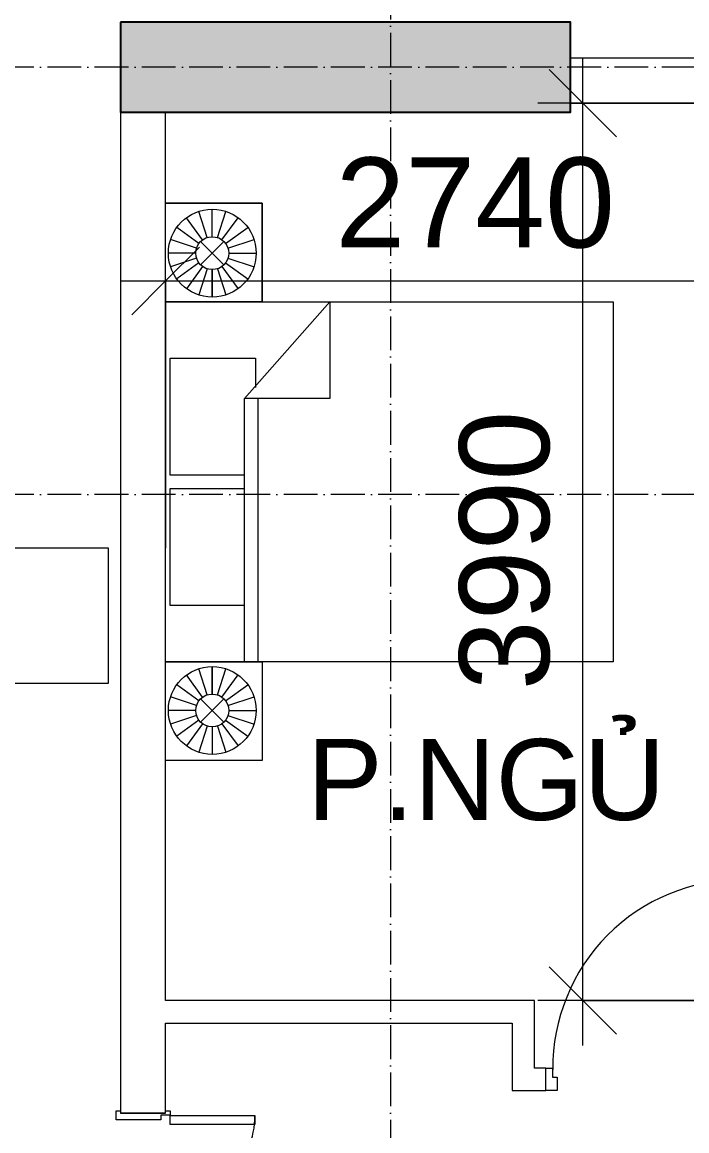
# Model space of a CAD drawing. Header units: millimetres. Extents: x -20144 to 122974, y -38328 to 48263.
# Drawn here: x 30763 to 33717, y 22121 to 27050 of the extents above; entities that cross this region are included whole.
import ezdxf
from ezdxf.enums import TextEntityAlignment as Align

# ---------------------------------------------------------------- set-up
doc = ezdxf.new("R2010")
doc.units = ezdxf.units.MM
doc.linetypes.add('Grid Line', pattern=[4.2, 3, -0.6, 0, -0.6])
for name, color, linetype, lineweight in [('CHU', 181, 'Continuous', 5), ('CUA', 31, 'Continuous', 9), ('DIM', 1, 'Continuous', 5), ('DIM-200', 1, 'Continuous', 5), ('KI-HIEU-1', 151, 'Continuous', 9), ('NET-CAT', 3, 'Continuous', 15), ('THIET BI', 44, 'Continuous', 5), ('TRUC', 225, 'Continuous', 5), ('X-COT HAM$0$LC.HA', 8, 'Continuous', 9)]:
    doc.layers.add(name, color=color, linetype=linetype, lineweight=lineweight)
doc.styles.add('Arial', font='arial_0.ttf', dxfattribs={"height": 200})
doc.styles.add('Arial_3', font='arial_0.ttf', dxfattribs={"height": 400})
doc.styles.add('Arial_4', font='arial_0.ttf', dxfattribs={"height": 360})
doc.dimstyles.new('Diagonal_-_2mm_Arial', dxfattribs={"dimscale": 304.8, "dimtxt": 408.10376, "dimasz": 0.984252, "dimexe": 0.656168, "dimexo": 4.593176, "dimgap": 0.098425, "dimtad": 1, "dimdec": 0, "dimzin": 0, "dimdsep": 46, "dimtxsty": 'Arial_3', "dimblk1": 'OBLIQUE', "dimblk2": 'OBLIQUE', "dimsah": 1, "dimcen": 0.09, "dimdle": 0.656168, "dimazin": 0, "dimtfac": 1, "dimtdec": 4, "dimtix": 1, "dimtmove": 0, "dimatfit": 3, "dimfxl": 0, "dimtvp": 1, "dimtolj": 1, "dimtzin": 0, "dimlwd": 9, "dimlwe": 9, "dimarcsym": 0})

# ---------------------------------------------------------------- blocks, each defined once
blk = doc.blocks.new('ALC1807-ASCENT PLAZA-KET CAU_rvt-1-MẶT BẰNG TẦNG 5 ĐẾN TẦNG 22')
at = {"layer": 'X-COT HAM$0$LC.HA'}
h = blk.add_hatch(color=256, dxfattribs=at)
h.dxf.hatch_style = 1
h.paths.add_polyline_path([(31200.5, 27049.9), (31200.5, 26649.9), (33200.5, 26649.9), (33200.5, 27049.9)])
at = {"ltscale": 1000}
blk.add_lwpolyline([(31200.5, 27049.9), (31200.5, 26649.9), (33200.5, 26649.9), (33200.5, 27049.9)], close=True, dxfattribs=at)
blk = doc.blocks.new('X-GIUONG1 - X-GIUONG-1366091-MẶT BẰNG TẦNG 5 ĐẾN TẦNG 22')
at = {"layer": 'THIET BI'}
for p, q in [((-800, 2000), (800, 2000)), ((-800, 10), (-800, 2000)), ((-800, 10), (-800, 2000)), ((-800, 2000), (800, 2000)), ((800, 2000), (800, 10)), ((800, 2000), (800, 10)), ((-800, 740), (-370, 740)), ((-370, 360), (-800, 740)), ((-370, 740), (-370, 360)), ((-1239, 439), (-800, 439)), ((-1239, 10), (-1239, 439)), ((-1239, 439), (-1239, 10)), ((-800, 439), (-1239, 439)), ((-1039.2, 287), (-1076.9, 402.9)), ((-1016.6, 290.5), (-1016.6, 412.5)), ((-993.9, 287), (-956.3, 402.9)), ((-800, 439), (-800, 10)), ((-800, 10), (-800, 439)), ((-550, 410), (-420, 410)), ((-550, 30), (-550, 410)), ((-370, 420), (800, 420)), ((800, 439), (1239, 439)), ((800, 10), (800, 439)), ((800, 439), (1239, 439)), ((800, 10), (800, 439)), ((993.9, 287), (956.3, 402.9)), ((1016.6, 290.5), (1016.6, 412.5)), ((1039.2, 287), (1076.9, 402.9)), ((1239, 439), (1239, 10)), ((1239, 439), (1239, 10)), ((-1059.6, 276.6), (-1131.2, 375.2)), ((-973.5, 276.6), (-901.9, 375.2)), ((800, 360), (-370, 360)), ((-30, 360), (-30, 30)), ((30, 30), (30, 360)), ((550, 360), (550, 30)), ((973.5, 276.6), (901.9, 375.2)), ((1059.6, 276.6), (1131.2, 375.2)), ((-1075.8, 260.4), (-1174.4, 332.1)), ((-957.4, 260.4), (-858.7, 332.1)), ((957.4, 260.4), (858.7, 332.1)), ((1075.8, 260.4), (1174.4, 332.1)), ((-1086.1, 240), (-1202.1, 277.7)), ((-1068.3, 269.1), (-964.8, 165.6)), ((-1068.3, 165.6), (-964.8, 269.1)), ((-947, 240), (-831, 277.7)), ((947, 240), (831, 277.7)), ((1068.3, 269.1), (964.8, 165.6)), ((1068.3, 165.6), (964.8, 269.1)), ((1086.1, 240), (1202.1, 277.7)), ((-1089.7, 217.4), (-1211.7, 217.4)), ((-943.4, 217.4), (-821.4, 217.4)), ((-821.4, 217.4), (-943.4, 217.4)), ((943.4, 217.4), (821.4, 217.4)), ((821.4, 217.4), (943.4, 217.4)), ((1089.7, 217.4), (1211.7, 217.4)), ((-1086.1, 194.8), (-1202.1, 157.1)), ((-1075.8, 174.4), (-1174.4, 102.7)), ((-1059.6, 158.2), (-1131.2, 59.5)), ((-973.5, 158.2), (-901.9, 59.5)), ((-957.4, 174.4), (-858.7, 102.7)), ((-947, 194.8), (-831, 157.1)), ((947, 194.8), (831, 157.1)), ((957.4, 174.4), (858.7, 102.7)), ((973.5, 158.2), (901.9, 59.5)), ((1059.6, 158.2), (1131.2, 59.5)), ((1075.8, 174.4), (1174.4, 102.7)), ((1086.1, 194.8), (1202.1, 157.1)), ((-1039.2, 147.8), (-1076.9, 31.8)), ((-1016.6, 144.2), (-1016.6, 22.2)), ((-993.9, 147.8), (-956.3, 31.8)), ((993.9, 147.8), (956.3, 31.8)), ((1016.6, 144.2), (1016.6, 22.2)), ((1039.2, 147.8), (1076.9, 31.8)), ((-30, 30), (-550, 30)), ((550, 30), (30, 30))]:
    blk.add_line(p, q, dxfattribs=at)
for centre, radius in [((-1016.6, 217.4), 195.1), ((1016.6, 217.4), 195.1), ((-1016.6, 217.4), 73.2), ((1016.6, 217.4), 73.2)]:
    blk.add_circle(centre, radius, dxfattribs=at)
blk = doc.blocks.new('CUA PHONG NGU - Type 1-1365695-MẶT BẰNG TẦNG 5 ĐẾN TẦNG 22')
at = {"layer": 'CUA', "lineweight": 5}
for p, q in [((-348.5, -52.3), (-348.5, 47.7)), ((-348.5, 47.7), (-298.5, 47.7)), ((-298.5, 47.7), (-298.5, -11.3)), ((501.5, 47.7), (551.5, 47.7)), ((501.5, -11.3), (501.5, 47.7)), ((551.5, 47.7), (551.5, -52.3)), ((-318.5, -11.3), (-318.5, -52.3)), ((-298.5, -11.3), (-318.5, -11.3)), ((521.5, -11.3), (501.5, -11.3)), ((521.5, -52.3), (521.5, -11.3)), ((-318.5, -52.3), (-348.5, -52.3)), ((551.5, -52.3), (521.5, -52.3))]:
    blk.add_line(p, q, dxfattribs=at)
at = {"layer": 'CUA'}
for p, q in [((-277.5, -52.3), (-317.5, -52.3)), ((-317.5, -52.3), (-317.5, -890.3)), ((-277.5, -890.3), (-277.5, -52.3)), ((-317.5, -890.3), (-277.5, -890.3))]:
    blk.add_line(p, q, dxfattribs=at)
at = {"layer": 'CUA', "lineweight": 5}
blk.add_arc((-317.5, -52.3), 838, 270, 0.5, dxfattribs=at)
blk = doc.blocks.new('CUA VAO CAN HO - Type 1-1365711-MẶT BẰNG TẦNG 5 ĐẾN TẦNG 22')
at = {"layer": 'CUA', "lineweight": 5}
for p, q in [((-508.5, 97.7), (-508.5, 117.7)), ((-508.5, 117.7), (-468.5, 117.7)), ((-468.5, 117.7), (-468.5, -81.3)), ((671.5, 117.7), (711.5, 117.7)), ((671.5, -81.3), (671.5, 117.7)), ((711.5, 117.7), (711.5, 97.7)), ((-498.5, 97.7), (-508.5, 97.7)), ((-498.5, -102.3), (-498.5, 97.7)), ((701.5, 97.7), (701.5, -102.3)), ((711.5, 97.7), (701.5, 97.7)), ((-488.5, -81.3), (-488.5, -122.3)), ((-468.5, -81.3), (-488.5, -81.3)), ((691.5, -81.3), (671.5, -81.3)), ((691.5, -122.3), (691.5, -81.3)), ((-508.5, -102.3), (-498.5, -102.3)), ((-508.5, -122.3), (-508.5, -102.3)), ((-488.5, -122.3), (-508.5, -122.3)), ((711.5, -122.3), (691.5, -122.3)), ((701.5, -102.3), (711.5, -102.3)), ((711.5, -102.3), (711.5, -122.3))]:
    blk.add_line(p, q, dxfattribs=at)
at = {"layer": 'CUA'}
for p, q in [((-447.5, -122.3), (-487.5, -122.3)), ((-487.5, -122.3), (-487.5, -922.3)), ((-447.5, -922.3), (-447.5, -122.3)), ((650.5, -122.3), (690.5, -122.3)), ((650.5, -499.3), (650.5, -122.3)), ((690.5, -122.3), (690.5, -499.3)), ((690.5, -499.3), (650.5, -499.3)), ((-487.5, -922.3), (-447.5, -922.3))]:
    blk.add_line(p, q, dxfattribs=at)
at = {"layer": 'CUA', "lineweight": 5}
for centre, radius, start, end in [((-487.5, -122.3), 800, 270, 0.5), ((690.5, -122.3), 377, 179.5, 270)]:
    blk.add_arc(centre, radius, start, end, dxfattribs=at)
blk = doc.blocks.new('DIMBLOCK59-MẶT BẰNG TẦNG 5 ĐẾN TẦNG 22')
at = {"layer": 'DIM-200', "lineweight": 9, "transparency": 16777216}
for p, q in [((31400.5, 24711.3), (31400.5, 26099.2)), ((34140.5, 25476.4), (34140.5, 26099.2)), ((31400.5, 25899.2), (31550.5, 26049.2)), ((34140.5, 25899.2), (34290.5, 26049.2)), ((31200.5, 25899.2), (34340.5, 25899.2)), ((31400.5, 25899.2), (31250.5, 25749.2)), ((31400.5, 25899.2), (31400.5, 24711.3)), ((34140.5, 25899.2), (33990.5, 25749.2)), ((34140.5, 25899.2), (34140.5, 25476.4))]:
    blk.add_line(p, q, dxfattribs=at)
at = {"layer": 'DIM-200', "color": 0, "lineweight": 9, "transparency": 16777216, "insert": (32155.2, 26448.4), "char_height": 400, "width": 1476.708, "attachment_point": 1, "line_spacing_factor": 0.941778, "style": 'Arial_3'}
blk.add_mtext('2740', dxfattribs=at)
blk = doc.blocks.new('_Oblique')
at = {"color": 0, "linetype": 'ByBlock', "lineweight": -2}
blk.add_line((-0.5, -0.5), (0.5, 0.5), dxfattribs=at)
blk = doc.blocks.new('DIMBLOCK62-MẶT BẰNG TẦNG 5 ĐẾN TẦNG 22')
at = {"layer": 'DIM-200', "lineweight": 9, "transparency": 16777216}
for p, q in [((33254.9, 22499.9), (33254.9, 26889.9)), ((33254.9, 26689.9), (33104.9, 26839.9)), ((34442.7, 26689.9), (33054.9, 26689.9)), ((33254.9, 26689.9), (33404.9, 26539.9)), ((33254.9, 26689.9), (34442.7, 26689.9)), ((33254.9, 22699.9), (33104.9, 22849.9)), ((34390.5, 22699.9), (33054.9, 22699.9)), ((33254.9, 22699.9), (33404.9, 22549.9)), ((33254.9, 22699.9), (34390.5, 22699.9))]:
    blk.add_line(p, q, dxfattribs=at)
at = {"layer": 'DIM-200', "color": 0, "lineweight": 9, "transparency": 16777216, "insert": (32705.6, 24079.6), "char_height": 400, "width": 1476.708, "attachment_point": 1, "rotation": 90, "line_spacing_factor": 0.941778, "style": 'Arial_3'}
blk.add_mtext('3990', dxfattribs=at)
blk = doc.blocks.new('*U635')
at = {"color": 7, "ltscale": 30, "true_color": 0xffffff, "insert": (520, 350), "char_height": 200, "attachment_point": 5, "bg_fill": 3, "box_fill_scale": 1.25, "bg_fill_color": 256, "bg_fill_true_color": 13158600, "bg_fill_transparency": 0}
blk.add_mtext('\\A1;.      ..', dxfattribs=at)
blk.add_lwpolyline([(-200, 200), (1200, 200), (1200, 500), (-200, 500)], close=True)
at = {"color": 7, "style": 'Arial'}
blk.add_attdef('±0.000', text='', height=220, dxfattribs=at).set_placement((500, 350), align=Align.MIDDLE)

msp = doc.modelspace()

# ---------------------------------------------------------------- linework, layer by layer
at = {"layer": 'NET-CAT'}
for p, q in [((39199.8, 26889.9), (33200.5, 26889.9)), ((33200.5, 26689.9), (34740.5, 26689.9)), ((31200.5, 26649.9), (31200.5, 22199.9)), ((31400.5, 22699.9), (31400.5, 26649.9)), ((33040.5, 22699.9), (31400.5, 22699.9)), ((33040.5, 22399.9), (33040.5, 22699.9)), ((31400.5, 22199.9), (31400.5, 22599.9)), ((31400.5, 22599.9), (32940.5, 22599.9)), ((32940.5, 22599.9), (32940.5, 22299.9)), ((33090.5, 22399.9), (33040.5, 22399.9)), ((33090.5, 22299.9), (33090.5, 22399.9)), ((32940.5, 22299.9), (33090.5, 22299.9)), ((31200.5, 22199.9), (31400.5, 22199.9))]:
    msp.add_line(p, q, dxfattribs=at)
at = {"layer": 'TRUC', "linetype": 'Grid Line', "ltscale": 50}
for p, q in [((32400.5, 43599.9), (32400.5, -4500.1)), ((43000.5, 26849.9), (-12092.4, 26849.9)), ((43000.5, 24949.9), (-14407, 24949.9))]:
    msp.add_line(p, q, dxfattribs=at)

# ---------------------------------------------------------------- block references
at = {"lineweight": 5}
msp.add_blockref('ALC1807-ASCENT PLAZA-KET CAU_rvt-1-MẶT BẰNG TẦNG 5 ĐẾN TẦNG 22', (0, 0), dxfattribs=at)
at = {"layer": 'CUA'}
for name, p, rotation in [('CUA PHONG NGU - Type 1-1365695-MẶT BẰNG TẦNG 5 ĐẾN TẦNG 22', (33642, 22347.7), 180), ('CUA VAO CAN HO - Type 1-1365711-MẶT BẰNG TẦNG 5 ĐẾN TẦNG 22', (31298.3, 21498.5), 90.00000000000038)]:
    msp.add_blockref(name, p, dxfattribs=dict(at, rotation=rotation))
at = {"layer": 'THIET BI', "rotation": 270.0000000000006}
msp.add_blockref('X-GIUONG1 - X-GIUONG-1366091-MẶT BẰNG TẦNG 5 ĐẾN TẦNG 22', (31390.5, 25006.3), dxfattribs=at)

# ---------------------------------------------------------------- texts
at = {"layer": 'CHU', "color": 7, "insert": (33621.9, 23862.8), "char_height": 360, "width": 1577.62, "attachment_point": 3, "line_spacing_factor": 0.936439, "style": 'Arial_4'}
msp.add_mtext('\\pt2540.0016,5079.9996,7620.0012,10159.9992,12700.0008,15239.9988,17780.0004,20319.9984,22860,25400.0016,27939.9996,30480.0012,33019.9992,35560.0008,38099.9988,40640.0004,43179.9984,45720,48260.0016,50799.9996,53340.0012,55879.9992,58420.0008,60959.9988,63500.0004,66039.9984,68580,71120.0016,73659.9996,76200.0012,78739.9992,81280.0008;P.NGỦ', dxfattribs=at)

# ---------------------------------------------------------------- dimensions: what is measured, and where the dimension line sits
at = {"layer": 'DIM', "lineweight": 9}
dim = msp.add_linear_dim(base=(33254.9, 26689.9), p1=(32990.5, 22699.9), p2=(33042.7, 26689.9), angle=90, dimstyle='Diagonal_-_2mm_Arial', override={"dimpost": '<>', "dimfxl": 3990.341682}, dxfattribs=at)
dim.commit()
dim.dimension.update_dxf_attribs({"geometry": 'DIMBLOCK62-MẶT BẰNG TẦNG 5 ĐẾN TẦNG 22', "text_midpoint": (33020.5, 24694.9)})
dim = msp.add_linear_dim(base=(34140.5, 25899.2), p1=(31400.5, 26111.3), p2=(34140.5, 24076.4), dimstyle='Diagonal_-_2mm_Arial', override={"dimpost": '<>', "dimfxl": 3412.961247}, dxfattribs=at)
dim.commit()
dim.dimension.update_dxf_attribs({"geometry": 'DIMBLOCK59-MẶT BẰNG TẦNG 5 ĐẾN TẦNG 22', "text_midpoint": (32770.5, 26133.4)})

# ---------------------------------------------------------------- next in the draw order: block references
at = {"layer": 'KI-HIEU-1', "linetype": 'ByBlock', "xscale": 2, "yscale": 2, "zscale": 2}
msp.add_blockref('*U635', (28746.1, 23711.8), dxfattribs=at).add_auto_attribs({'±0.000': 'H'})

doc.saveas('drawing.dxf')
